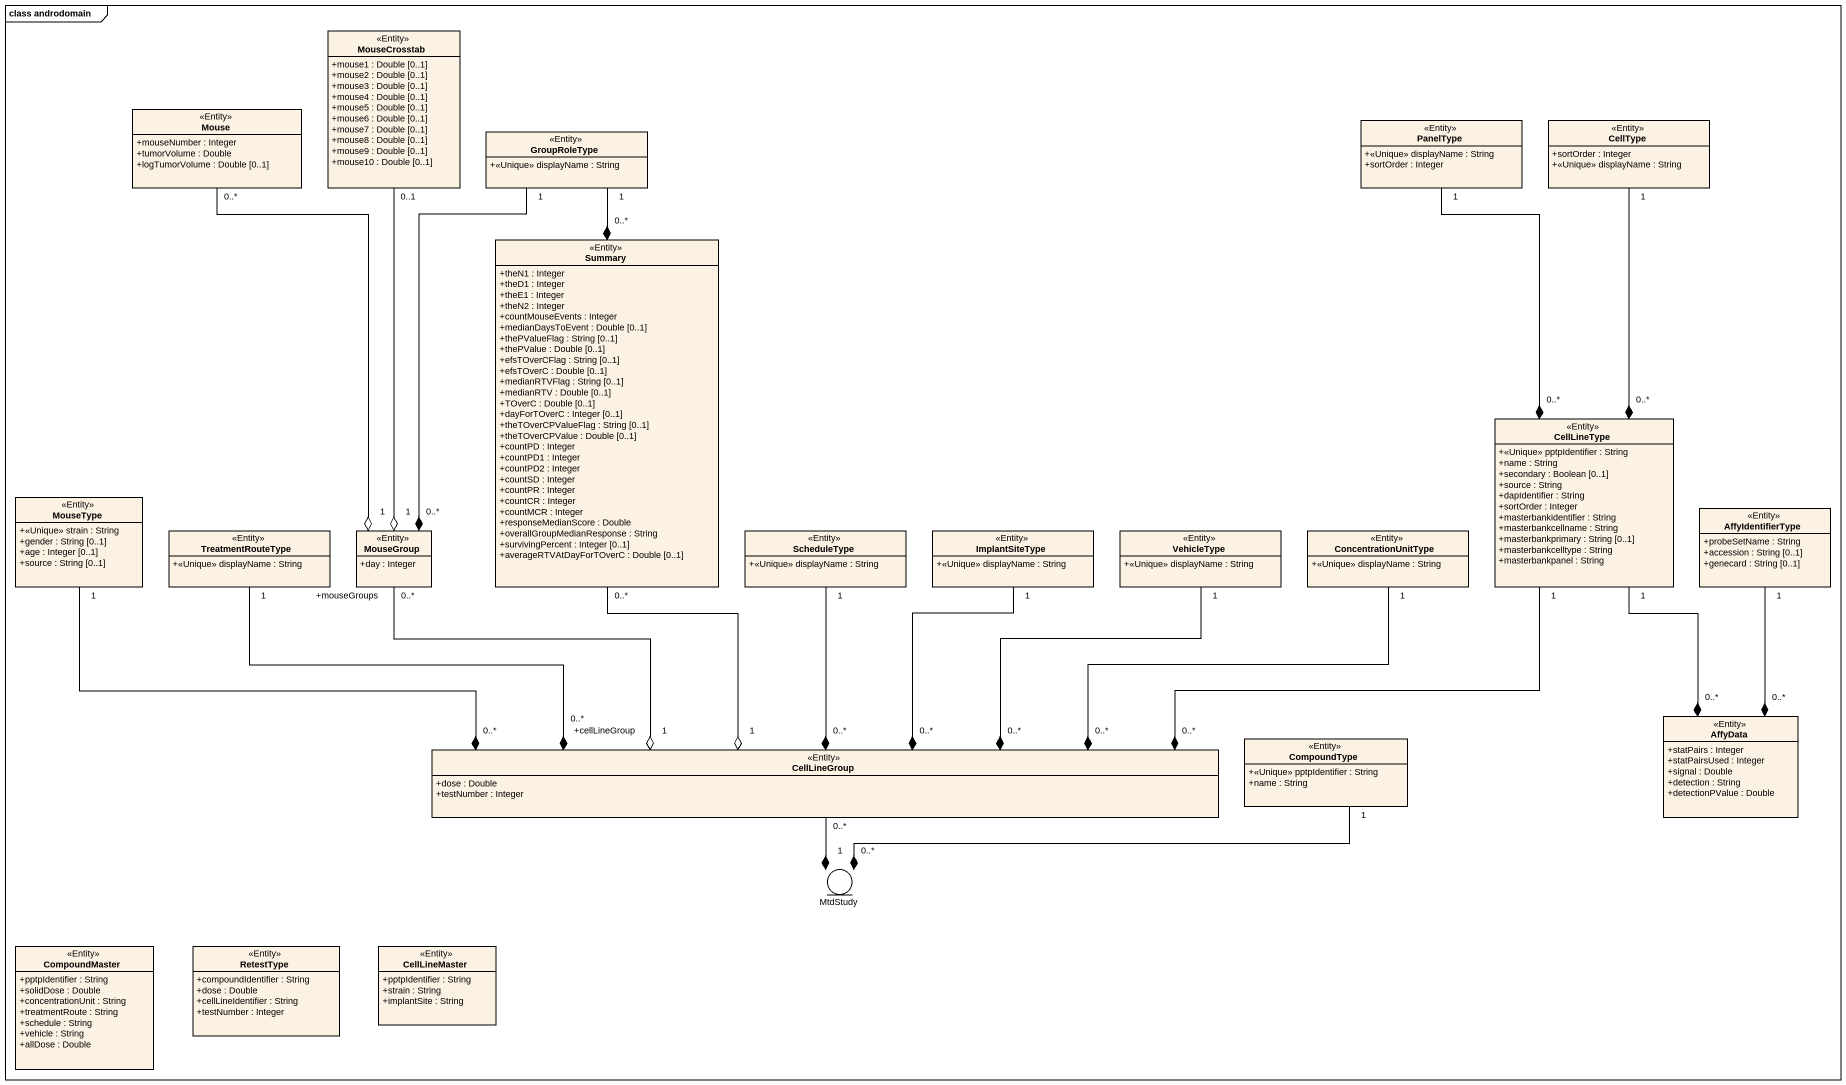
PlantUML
@startuml
mainframe class androdomain
allowmixing
hide circle
hide empty members
skinparam classAttributeIconSize 0
class MouseCrosstab <<Entity>> {
  +mouse1 : Double [0..1]
  +mouse2 : Double [0..1]
  +mouse3 : Double [0..1]
  +mouse4 : Double [0..1]
  +mouse5 : Double [0..1]
  +mouse6 : Double [0..1]
  +mouse7 : Double [0..1]
  +mouse8 : Double [0..1]
  +mouse9 : Double [0..1]
  +mouse10 : Double [0..1]
}
class Mouse <<Entity>> {
  +mouseNumber : Integer
  +tumorVolume : Double
  +logTumorVolume : Double [0..1]
}
class GroupRoleType <<Entity>> {
  +<<Unique>> displayName : String
}
class PanelType <<Entity>> {
  +<<Unique>> displayName : String
  +sortOrder : Integer
}
class CellType <<Entity>> {
  +sortOrder : Integer
  +<<Unique>> displayName : String
}
class Summary <<Entity>> {
  +theN1 : Integer
  +theD1 : Integer
  +theE1 : Integer
  +theN2 : Integer
  +countMouseEvents : Integer
  +medianDaysToEvent : Double [0..1]
  +thePValueFlag : String [0..1]
  +thePValue : Double [0..1]
  +efsTOverCFlag : String [0..1]
  +efsTOverC : Double [0..1]
  +medianRTVFlag : String [0..1]
  +medianRTV : Double [0..1]
  +TOverC : Double [0..1]
  +dayForTOverC : Integer [0..1]
  +theTOverCPValueFlag : String [0..1]
  +theTOverCPValue : Double [0..1]
  +countPD : Integer
  +countPD1 : Integer
  +countPD2 : Integer
  +countSD : Integer
  +countPR : Integer
  +countCR : Integer
  +countMCR : Integer
  +responseMedianScore : Double
  +overallGroupMedianResponse : String
  +survivingPercent : Integer [0..1]
  +averageRTVAtDayForTOverC : Double [0..1]
}
class CellLineType <<Entity>> {
  +<<Unique>> pptpIdentifier : String
  +name : String
  +secondary : Boolean [0..1]
  +source : String
  +dapIdentifier : String
  +sortOrder : Integer
  +masterbankidentifier : String
  +masterbankcellname : String
  +masterbankprimary : String [0..1]
  +masterbankcelltype : String
  +masterbankpanel : String
}
class MouseType <<Entity>> {
  +<<Unique>> strain : String
  +gender : String [0..1]
  +age : Integer [0..1]
  +source : String [0..1]
}
class AffyIdentifierType <<Entity>> {
  +probeSetName : String
  +accession : String [0..1]
  +genecard : String [0..1]
}
class TreatmentRouteType <<Entity>> {
  +<<Unique>> displayName : String
}
class MouseGroup <<Entity>> {
  +day : Integer
}
class ScheduleType <<Entity>> {
  +<<Unique>> displayName : String
}
class ImplantSiteType <<Entity>> {
  +<<Unique>> displayName : String
}
class VehicleType <<Entity>> {
  +<<Unique>> displayName : String
}
class ConcentrationUnitType <<Entity>> {
  +<<Unique>> displayName : String
}
class AffyData <<Entity>> {
  +statPairs : Integer
  +statPairsUsed : Integer
  +signal : Double
  +detection : String
  +detectionPValue : Double
}
class CellLineGroup <<Entity>> {
  +dose : Double
  +testNumber : Integer
}
class CompoundType <<Entity>> {
  +<<Unique>> pptpIdentifier : String
  +name : String
}
entity MtdStudy
class CompoundMaster <<Entity>> {
  +pptpIdentifier : String
  +solidDose : Double
  +concentrationUnit : String
  +treatmentRoute : String
  +schedule : String
  +vehicle : String
  +allDose : Double
}
class RetestType <<Entity>> {
  +compoundIdentifier : String
  +dose : Double
  +cellLineIdentifier : String
  +testNumber : Integer
}
class CellLineMaster <<Entity>> {
  +pptpIdentifier : String
  +strain : String
  +implantSite : String
}
MouseCrosstab "0..1" --o "1" MouseGroup
Mouse "0..*" --o "1" MouseGroup
GroupRoleType "1" --* "0..*" Summary
GroupRoleType "1" --* "0..*" MouseGroup
PanelType "1" --* "0..*" CellLineType
CellType "1" --* "0..*" CellLineType
Summary "0..*" --o "1" CellLineGroup
CellLineType "1" --* "0..*" AffyData
CellLineType "1" -left-* "0..*" CellLineGroup
MouseType "1" -right-* "0..*" CellLineGroup
AffyIdentifierType "1" --* "0..*" AffyData
TreatmentRouteType "1" -right-* "0..*" CellLineGroup
MouseGroup "+mouseGroups\n0..*" -right-o "+cellLineGroup\n1" CellLineGroup
ScheduleType "1" --* "0..*" CellLineGroup
ImplantSiteType "1" --* "0..*" CellLineGroup
VehicleType "1" -left-* "0..*" CellLineGroup
ConcentrationUnitType "1" -left-* "0..*" CellLineGroup
CellLineGroup "0..*" --* "1" MtdStudy
CompoundType "1" -left-* "0..*" MtdStudy
@enduml
